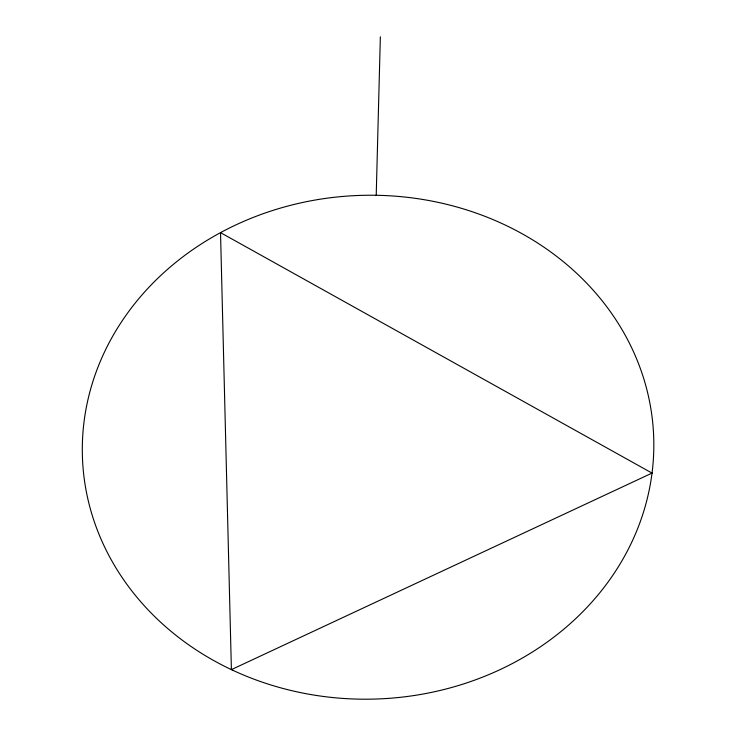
<?xml version="1.0" encoding="UTF-8"?>
<svg xmlns="http://www.w3.org/2000/svg" width="736" height="736" viewBox="0 0 736 736"><rect width="100%" height="100%" fill="white"/><g stroke="black" fill="none" stroke-linecap="round" stroke-linejoin="round"><path stroke-width="1.1" d="M376.216 195.288L380.356 36.8M652.032 473.092L231.398 669.622L220.524 232.631L652.032 473.092M232.751 670.257A285.807 251.933 -2.1 0 0 653.697 437.276A285.807 251.933 -2.1 0 0 217.755 234.149A285.807 251.933 -2.1 0 0 232.751 670.257"/></g></svg>
